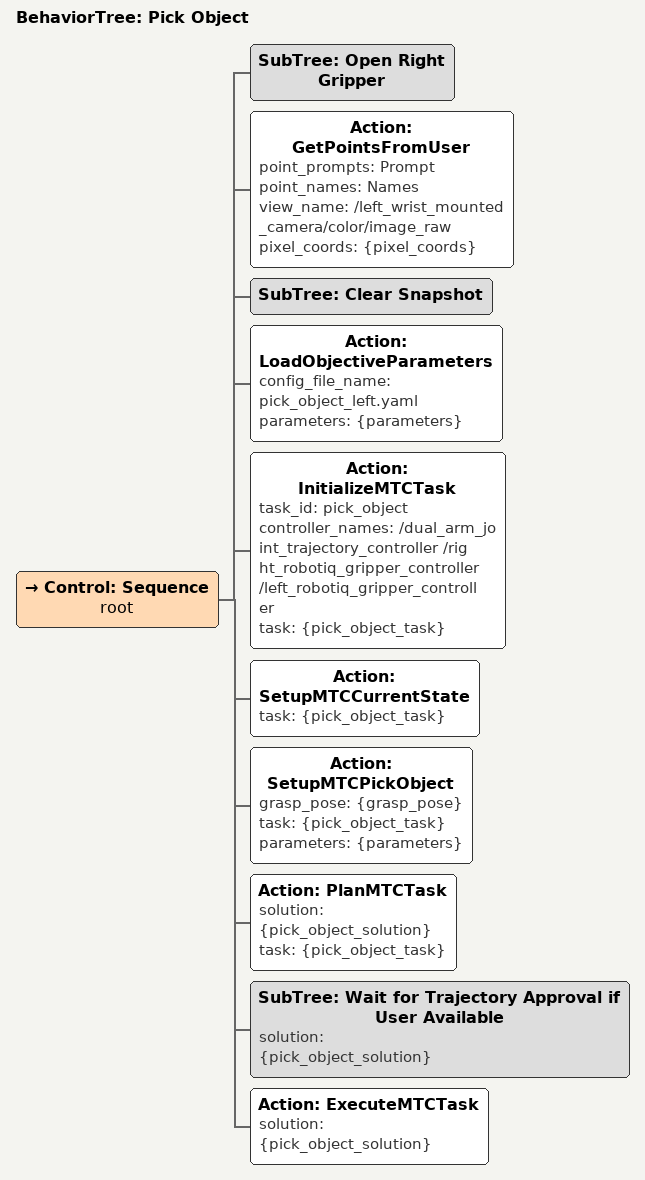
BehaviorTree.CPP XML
<?xml version='1.0' encoding='UTF-8'?>
<root BTCPP_format="4" main_tree_to_execute="Pick Object">
  <BehaviorTree ID="Pick Object" _description="Pick up and lift a small object">
    <Control ID="Sequence" name="root">
      <SubTree ID="Open Right Gripper"/>
      <!--Wrap in a ForceSuccess decorator so this can be used as both a top-level tree and subtree-->
      <Action ID="GetPointsFromUser" point_prompts="Prompt" point_names="Names" view_name="/left_wrist_mounted_camera/color/image_raw" pixel_coords="{pixel_coords}"/>
      <SubTree ID="Clear Snapshot"/>
      <Action ID="LoadObjectiveParameters" config_file_name="pick_object_left.yaml" parameters="{parameters}"/>
      <Action ID="InitializeMTCTask" task_id="pick_object" controller_names="/dual_arm_joint_trajectory_controller /right_robotiq_gripper_controller /left_robotiq_gripper_controller" task="{pick_object_task}"/>
      <Action ID="SetupMTCCurrentState" task="{pick_object_task}"/>
      <Action ID="SetupMTCPickObject" grasp_pose="{grasp_pose}" task="{pick_object_task}" parameters="{parameters}"/>
      <Action ID="PlanMTCTask" solution="{pick_object_solution}" task="{pick_object_task}"/>
      <SubTree ID="Wait for Trajectory Approval if User Available" solution="{pick_object_solution}"/>
      <Action ID="ExecuteMTCTask" solution="{pick_object_solution}"/>
    </Control>
  </BehaviorTree>
</root>
